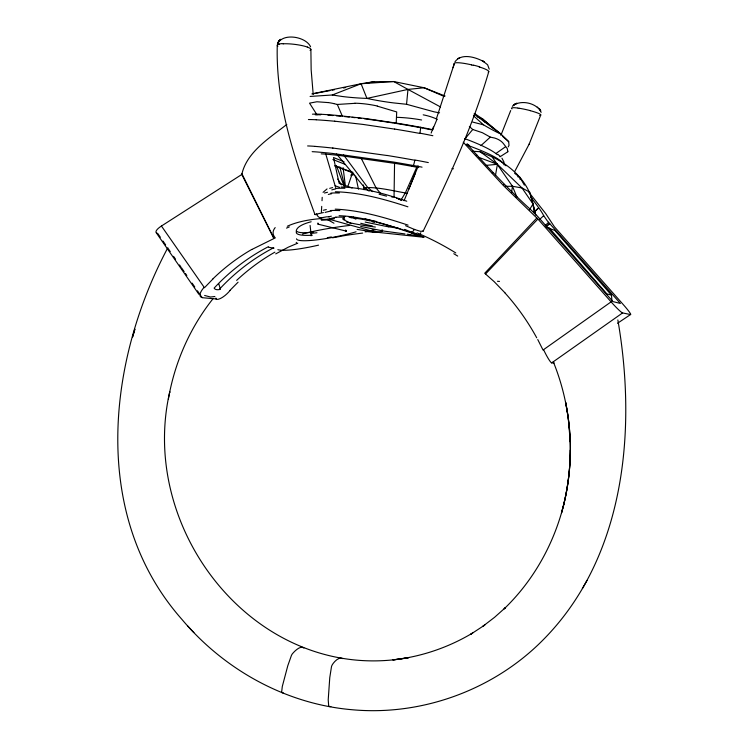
<?xml version="1.0" encoding="UTF-8"?>
<svg xmlns="http://www.w3.org/2000/svg" width="748" height="748" viewBox="0 0 748 748"><rect width="100%" height="100%" fill="white"/><g stroke="black" fill="none" stroke-linecap="round" stroke-linejoin="round"><path stroke-width="1.12" d="M570.285 441.872C570.911 465.798 568.087 489.818 561.524 512.848L563.786 504.348C571.874 471.044 572.351 435.991 565.656 402.405L568.256 418.207L570.285 441.872C569.275 414.467 563.665 387.212 553.296 361.808M570.275 450.128C570.191 468.678 567.947 487.21 563.543 505.227M310.888 49.527L311.149 69.676L313.188 94.248M394.561 163.176L394.037 197.416M396.197 123.298L396.702 111.938L377.273 106.141M322.023 200.698L322.201 197.322M321.397 212.114L321.715 206.383M286.774 124.467C269.663 137.894 246.634 152.04 241.81 174.471L273.955 238.537L251.796 249.505M499.973 156.818L507.808 151.76L507.303 148.637L503.834 144.14A194.003 51.303 -34.7 0 0 494.512 138.006L490.295 137.118L482.395 132.714L472.736 129.488L469.351 126.496M439.553 112.798A47.732 15.568 17 0 1 433.99 111.798L406.557 104.281L407.969 89.414L393.747 81.541L373.794 81.719L361.078 83.739L311.888 93.902M511.492 192.956L512.455 186.261L492.053 156.818L480.179 151.751L472.399 151.236M495.466 175.406L497.411 164.317L480.179 151.751L482.142 152.901M316.114 214.667L314.964 214.526L323.398 212.554M507.808 151.76L507.565 150.685M213.208 298.471C191.479 325.707 176.575 358.217 169.646 392.335L169.74 391.859C137.361 533.015 259.322 685.346 408.904 657.586L392.84 659.895C421.04 656.856 448.445 647.534 472.745 632.939L470.857 634.164L484.816 625.01L482.974 626.207L494.559 617.324L505.526 607.544L504.059 608.928C533.455 580.7 554.016 543.843 563.786 504.348M168.365 399.189L169.74 391.859M331.252 218.678L330.915 219.725L372.345 231.235L371.13 231.328L372.298 230.216M277.386 44.562C281.603 32.398 305.829 36.297 310.579 46.787M167.851 247.691C107.011 361.92 90.48 516.073 182.026 619.522C224.353 669.853 286.157 704.092 351.999 709.721C420.722 716.06 491.324 690.731 540.561 642.429L541.991 641.008C625.188 558.139 636.941 430.25 617.848 319.957M277.845 42.692L279.116 40.57L277.415 43.945M132.48 337.311L134.902 329.139L132.686 336.628M436.327 118.979L454.363 63.412M453.082 67.666L454.288 63.655A17.718 2.637 13.4 0 1 471.549 64.852M488.799 71.556C472.68 126.945 448.192 179.352 423.162 231.151L420.488 231.31L414.766 229.589M347.942 186.205L352.747 172.162M540.776 114.93L529.135 144.186M510.697 110.554L500.88 135.369M431.157 133.06L433.391 127.057M423.162 231.151L423.097 230.618M418.272 165.991L404.079 200.726M408.773 189.272L415.046 173.985M432.568 129.9L437.01 119.25M273.974 238.481L241.885 173.723M417.225 166.149L405.379 192.816L400.919 200.137M420.844 232.693L419.394 235.872L411.204 232.563M529.285 143.878L514.689 171.582M373.037 230.169L372.504 231.02M582.393 588.554L587.002 580.448M454.98 61.775C461.619 52.603 476.186 57.325 484.349 61.962L482.03 60.523M529.986 208.907L533.044 203.97C529.023 182.297 511.351 165.86 492.053 156.818M323.071 192.358L327.026 188.935M464.704 139.156L472.736 129.488M512.352 106.328C520.01 99.138 537.008 102.803 541.15 112.368M229.86 290.476L238.079 282.192M536.812 218.033L484.713 273.254L494.148 281.641L504.928 292.777M485.667 273.861L537.915 219.014L611.088 301.874A14.119 1.272 47.8 0 0 622.598 312.945M212.843 279.06L204.466 287.718L161.437 226.027L241.81 174.471M475.934 155.584L476.719 154.836A96.099 8.144 47.1 0 1 466.958 143.925L468.921 145.075M492.306 173.246L493.091 172.498A92.425 7.854 47.1 0 1 476.719 154.836M503.582 184.943L504.358 184.204A92.425 7.854 47.1 0 1 496.7 176.294L493.091 172.498M503.778 185.139L504.563 184.41A84.384 7.209 47.1 0 0 515.456 195.303L516.662 196.481L515.877 197.21M516.055 197.388L516.84 196.659A71.864 6.19 47.2 0 0 530.126 209.075L537.129 215.863A7.62 0.683 47.4 0 1 538.784 217.687L612.93 301.584L620.363 303.445L548.621 222.362A7.284 0.626 47.5 0 1 547.153 220.651L543.693 215.676A72.322 6.246 47.2 0 0 538.803 207.851L534.418 211.908M531.379 199.538L532.109 198.875L530.725 197.107M531.482 199.688L532.211 199.015A85.711 7.433 47.1 0 1 538.121 206.906M529.35 209.795L530.126 209.075M534.315 211.778L538.663 207.673M539.607 219.435L543.693 215.676M545.227 225.475L548.621 222.362M480.917 145.636L490.295 137.118M508.201 146.888L509.005 145.355L508.705 141.69A250.804 2.927 41.2 0 0 500.917 134.051L482.525 118.913L474.784 113.687M214.891 296.498L210.506 297.021L204.643 295.469M416.44 234.18L404.677 229.402M611.088 301.874L543.029 350.036L537.756 339.545M495.84 153.555L505.386 146.851M617.511 323.276L630.536 314.562L622.588 312.926L551.538 363.004L554.165 362.939M343.108 218.397L344.594 217.93M275.722 253.89L288.354 247.139L297.769 243.147M320.929 217.902C319.574 220.716 331.486 218.64 333.477 218.837M457.711 58.653L459.786 57.652M286.521 228.103L289.326 226.906M350.915 175.63L354.103 174.191M310.111 96.436L332.299 94.996L361.078 83.739L393.747 81.541L424.116 87.759L445.088 96.025M321.051 217.846L326.324 216.892M329.7 188.346L332.617 187.598M328.793 216.789L331.364 216.144M324.492 193.012L327.512 192.273M323.37 210.263L326.296 209.571M330.859 706.533L329.522 706.626L328.671 705.645L328.213 699.829L329.765 677.669L331.486 666.692A6.61 2.122 -80.3 0 1 332.047 665.159C333.87 661.83 339.181 656.258 342.902 658.614M279.275 44.225L278.686 44.384A16.933 3.151 6.9 0 0 277.835 46.395M444.312 96.511L424.116 87.759L407.969 89.414L366.931 98.409A107.001 28.742 -3.9 0 1 342.285 96.492L332.299 94.996M343.472 87.984L345.716 87.525M365.931 83.346L373.794 81.719M327.334 237.696L331.373 236.929M312.945 93.818L329.915 90.602M332.177 90.171L334.44 89.741M283.202 692.835L282.155 692.76L281.669 691.919L282.295 686.486L287.793 665.729L291.43 655.435A6.536 1.917 -68.8 0 1 292.244 653.986C294.562 651.106 300.631 645.094 303.875 648.03M317.591 224.054L346.427 231.169L345.67 231.272M382.462 231.31C378.189 232.572 357.329 232.104 375.328 229.926M333.776 103.626L337.311 104.449L354.945 103.336M316.965 232.731L311 233.441A5.068 3.17 84.5 0 1 311.065 235.844M334.543 218.725L334.019 218.781M365.052 231.852L368.904 231.506M486.294 165.355L497.411 164.317L521.992 187.972L533.044 203.97L535.736 214.891M369.119 231.487L370.802 231.347M282.361 43.823L283.539 43.767M327.082 216.836L329.475 216.733M330.728 219.753L321.444 220.23L320.855 217.986M505.77 186.346L512.455 186.261L521.992 187.972L529.836 192.255L535.577 214.788M335.347 191.759C360.209 192.451 384.416 199.146 407.912 206.822M341.107 187.009C363.659 187.598 385.557 193.947 406.753 201.203M339.106 215.704C367.1 216.798 393.513 227.102 419.806 235.76M335.197 209.141C360.218 210.244 384.453 217.35 408.09 225.139M340.836 116.221L338.143 115.987A124.925 13.52 9.8 0 0 336.376 115.837M381.789 230.01L382.649 230.103M406.557 104.281L393.719 102.925A107.095 34.212 4.6 0 1 366.931 98.409L361.078 83.739M334.552 121.176L362.948 124.411L394.692 129.114M344.519 116.566L349.26 117.043M354.169 218.061L355.01 218.154M332.692 148.011L387.09 155.519M339.227 155.444L397.123 163.709A113.556 9.21 9.8 0 1 411.989 166.327A39.382 3.385 9.8 0 1 418.73 167.589M352.177 117.361L355.141 117.688M358.161 118.044L361.219 118.408M398.338 228.187L388.408 226.803M404.995 233.946L383.733 231.057L360.686 226.448M364.332 118.792L373.785 120.054M407.146 234.218L421.657 236.34L420.722 236.069M372.541 231.787L424.116 237.294M517.906 108.067L519.075 108.236M371.812 231.693L357.123 229.412M374.851 120.204L393.373 122.99M328.11 102.579L316.909 101.765L309.541 103.149L316.984 114.781M546.928 227.486L554.848 230.431L611.453 295.123L611.967 300.855M394.476 123.168L400.021 124.075A125.15 13.511 9.8 0 1 419.965 127.571M388.324 226.794L387.642 226.681M387.174 226.597L365.183 222.062M420.002 127.581L423.181 128.17M268.588 247.214L273.936 248.252M424.752 128.478L426.313 128.787A51.126 5.844 9.8 0 1 430.904 129.731M367.137 220.071L368.138 220.277M369.643 220.585L371.99 221.099M474.026 114.005L500.889 134.023A252.974 18.653 38.8 0 1 483.535 124.851L472.717 122.083M471.558 64.926L473.175 65.31M372.326 221.184L373.804 221.52M407.464 193.311C393.336 190.992 378.946 187 364.631 187.608L336.6 154.041M376.235 222.1L393.7 226.906M517.691 176.715L519.851 177.276L524.385 185.158M452.073 168.431L453.41 168.796M611.453 295.123L606.843 293.842L549.107 227.813M391.503 196.799L392.541 197.107M412.503 232.937L411.026 232.394A5.937 2.44 -71.6 0 0 414.308 229.346M412.859 233.039L414.663 233.572M415.374 233.787L416.094 233.993M417.655 234.461L418.515 234.713M394.121 227.027L396.122 227.626M479.075 66.909L479.749 67.114M396.505 227.738L398.366 228.299M399.077 228.514L400.442 228.925M401.461 229.243L402.798 229.645M404.107 230.047L405.07 230.337M406.332 230.73L407.576 231.113M408.791 231.487L409.39 231.665M396.496 198.295L397.599 198.641M411.138 232.207L411.709 232.385M398.675 198.968L399.713 199.295M400.713 199.623L401.695 199.931M422.517 236.667L423.396 236.957M466.107 144.766L469.286 145.888M335.113 185.803L339.527 187.318M352.102 187.944L339.162 183.391L333.496 157.529L344.024 161.746M414.71 229.571L405.556 225.672M351.186 223.587L342.958 219.37M464.592 138.623L465.574 138.988M478.804 157.379L497.411 164.317M335.197 165.785L352.448 172.358M334.777 165.934L352.963 172.919M355.936 219.145L351.766 217.275M332.907 159.53L344.772 164.223M477.187 116.725L482.525 118.913L493.867 128.778M333.973 223.222L328.045 219.893M414.719 233.049L415.505 233.47M407.969 89.414L440.507 106.945M366.763 188.814L364.631 187.608L369.101 191.105M453.784 253.703L457.711 256.078M482.918 61.074L487.621 64.786L489.229 69.171M537.279 107.095L537.934 107.497M415.963 233.741L416.458 234.133M514.605 173.284L519.851 177.276L520.187 179.595M327.802 219.706L327.418 219.314M495.615 130.302L498.233 132.574M502.6 136.37L508.705 141.69M372.626 191.656L367.436 187.122L343.622 154.986M497.757 154.228L500.337 156.528M537.494 218.64L503.245 185.392L463.264 142.223M473.465 115.79L483.535 124.851M187.655 625.945L193.872 632.584M504.208 163.737L505.115 164.766M505.424 165.112L506.031 165.794M529.023 192.47L545.675 213.535L554.361 226.738L623.589 304.95A13.576 1.178 47.9 0 1 630.545 314.581M380.386 193.274L376.16 188.085L360.985 157.809M482.525 118.913L485.34 122.494M501.936 158.165L504.152 162.428M179.52 264.942L180.848 266.849M181.512 267.812L184.158 271.636M185.485 273.553L186.813 275.47M192.124 283.137L194.779 286.97M197.444 290.804L199.436 293.684M200.361 295.03L200.894 295.787M201.418 296.545L202.203 297.676L216.434 298.985L215.901 298.078M157.697 233.441L160.343 237.247M162.98 241.062L165.626 244.876M168.263 248.691L170.254 251.562M173.555 256.34L175.546 259.201M156.369 232.909L198.912 294.329M540.439 110.293L539.439 108.834L540.795 110.835M337.713 179.053L341.584 184.85M337.311 104.449L342.378 116.258M512.455 186.261L516.812 196.799M296.245 242.343L296.638 243.315M336.394 165.495L344.071 186.168M314.964 214.526C294.974 160.324 275.647 104.084 277.265 45.488M335.628 187.43L325.642 153.63M218.79 283.801L220.436 289.326L219.931 289.448A23.31 8.041 -41.5 0 1 214.592 288.7M339.798 166.869L344.669 185.981M355.59 175.948L358.488 189.151M533.044 203.97L534.259 213.133M363.406 184.999L364.024 189.721M343.08 167.646L345.38 185.906M310.093 225.438L311 233.441M396.964 117.324A109.685 71.088 5.4 0 1 421.61 119.989M423.2 114.827A46.694 32.837 5.2 0 1 437.056 119.184M328.073 102.523A112.144 56.091 40.2 0 1 333.748 103.561M354.889 103.205A93.996 61.448 26.7 0 1 377.263 105.992M315.226 114.809A49.695 5.591 10 0 1 320.686 114.799M327.989 115.211A124.925 13.52 9.8 0 1 332.935 115.557M394.654 129.058A131.554 13.707 9.8 0 1 419.909 133.443M321.116 114.285A127.871 13.847 9.8 0 1 336.189 115.342L366.015 118.605L399.694 123.626A127.618 13.791 9.8 0 1 420.348 127.254A5.928 0.57 -79.5 0 1 419.843 133.481M420.208 133.247A58.297 6.18 9.6 0 1 432.868 135.715M316.264 119.802A131.788 13.651 9.8 0 1 334.767 121.241M308.419 119.549A57.699 5.872 9.7 0 1 316.161 119.773M420.367 127.235A52.641 6.021 9.8 0 1 432.821 129.731M465.705 138.997A280.033 28.92 10.6 0 1 497.298 154.696M469.108 145.86A285.025 28.508 10.4 0 1 504.227 165.018M312.449 114.173A51.902 5.844 10.1 0 1 321.023 114.257M387.015 155.444A126.543 10.837 9.8 0 1 414.86 160.24M414.775 160.287A5.872 0.57 -79.6 0 1 413.298 165.504A123.027 9.995 9.8 0 0 393.457 162.036L332.514 153.443A123.27 10.042 9.8 0 0 318.059 152.059A49.798 4.208 10 0 0 312.159 151.676M415.187 160.072A56.165 4.834 9.6 0 1 428.314 162.578M315.142 146.393A127.272 10.809 9.8 0 1 332.954 148.095M307.615 145.944A55.614 4.572 9.6 0 1 314.983 146.356M413.307 165.495A50.481 4.338 9.8 0 1 422.059 167.159M321.229 153.864A38.831 3.282 10 0 1 326.053 154.163A113.051 9.2 9.8 0 1 339.227 155.444M411.989 166.327A5.816 0.552 -79.7 0 1 411.811 165.439M499.496 281.37A64.646 8.378 29.7 0 1 497.485 281.257M417.047 232.946A64.758 14.577 29.5 0 1 455.775 252.936M504.881 292.833A218.51 195.78 73.3 0 1 536.718 337.806M551.426 362.761A14.184 1.739 64.2 0 1 543.759 350.064M318.536 245.148A62.804 9.771 -15.9 0 1 277.854 249.692M157.435 233.395A12.529 3.89 -25.1 0 1 161.428 226.027M275.358 237.976A62.776 19.869 -2.5 0 1 275.18 227.598M214.087 288.158A219.416 206.298 76.1 0 1 268.345 246.718M219.884 288.747A218.07 204.587 79.6 0 1 273.693 247.738M313.664 231.992A37.082 6.489 -14.1 0 1 296.993 231.394M346.418 231.104A4.021 3.478 72.3 0 1 345.66 230.038M302.482 234.068A40.168 3.656 -8.7 0 1 349.643 225.429M352.626 173.723A52.79 13.763 -19.8 0 1 351.121 174.452M332.542 237.808A62.589 5.133 -10.2 0 1 340.106 236.443M340.312 236.331A62.879 8.508 -10.2 0 1 362.64 233.077M287.307 226.251A63.028 24.188 1.7 0 1 320.34 218.65M296.517 232.535A40.149 11.912 -0.8 0 1 311.168 221.773M312.365 235.209A38.223 7.312 -11.9 0 1 296.283 232.609M356.067 231.805A40.186 5.844 -11.7 0 1 316.591 239.893A40.186 5.844 -11.7 0 1 296.554 238.808M318.293 223.942A4.273 1.543 88.6 0 1 317.928 223.007M212.778 278.995A217.939 206.317 60.7 0 1 251.767 249.449M202.306 297.564A12.959 5.18 -39.7 0 1 203.839 287.653M230.057 290.495A12.66 4.497 -44.8 0 1 216.191 299.265M236.639 280.388A216.537 200.034 -88 0 1 274.89 252.16M353.552 217.032A5.114 3.656 -84.5 0 1 350.877 217.771M349.054 217.266A19.439 2.599 11.5 0 1 352.289 217.397M343.65 217.752A30.836 3.955 11.6 0 1 345.258 216.406M372.635 221.941A30.546 2.861 12.2 0 1 374.636 222.408M368.212 220.464A22.627 2.543 12.1 0 1 369.624 220.763M355.263 218.266A27.433 4.086 12.2 0 1 367.184 220.183M344.809 219.491A61.719 5.339 6.1 0 1 343.051 218.388M372.317 225.924A287.578 28.518 0.3 0 1 360.723 223.269M409.016 235.059A27.975 0.561 7.5 0 1 410.082 235.19M376.319 221.473A275.919 28.807 0 0 1 364.996 218.781M398.749 199.22A76.857 2.73 15.4 0 1 401.554 200.127M379.114 194.237A33.034 2.618 13 0 1 386.501 196.154M330.298 210.525A51.556 6.582 8.9 0 1 339.891 210.581M325.1 212.441A81.373 8.845 1.5 0 1 331.626 210.983M335.665 217.182A45.02 5.853 8.5 0 1 344.015 217.229M375.393 227.046A305.072 35.895 -3 0 1 346.464 221.988M328.755 219.276A75.361 8.116 0.7 0 1 335.936 217.285M328.297 194.443A82.589 9.668 2.2 0 1 331.673 193.723M330.906 193.087A52.089 7.022 9 0 1 339.396 192.984M335.946 188.44A47.666 7.087 8.9 0 1 344.921 188.281M331.785 189.917A75.445 9.415 1.4 0 1 335.73 188.879M283.464 43.767A16.933 3.151 6.9 0 1 307.475 47.105M278.836 44.123A16.97 3.272 7.8 0 1 281.809 43.655M307.334 47.087A16.924 3.132 6.9 0 1 310.046 50.34M321.032 218.033A5.797 5.152 78.8 0 1 316.563 213.872M539.691 115.473A15.035 1.973 13.1 0 0 538.971 113.565A15.044 1.917 13.1 0 0 530.164 110.648M511.987 108.909A15.035 1.973 13.1 0 1 517.494 108.002M519.131 108.264A15.1 1.973 12.9 0 1 530.285 110.62M479.702 67.068A17.718 2.637 13.4 0 1 488.201 72.126M473.316 65.104A17.737 2.852 12.9 0 1 478.851 66.591M454.382 63.935A17.69 2.571 13.2 0 1 454.279 63.655M373.289 232.179A5.199 2.048 -86.7 0 1 372.308 231.525M280.229 39.709L278.78 41.056L280.734 39.289L280.229 39.709M549.63 223.512L546.208 226.653L549.63 223.512M514.727 104.178L513.287 105.3L516.952 103.196L514.727 104.178"/></g></svg>
